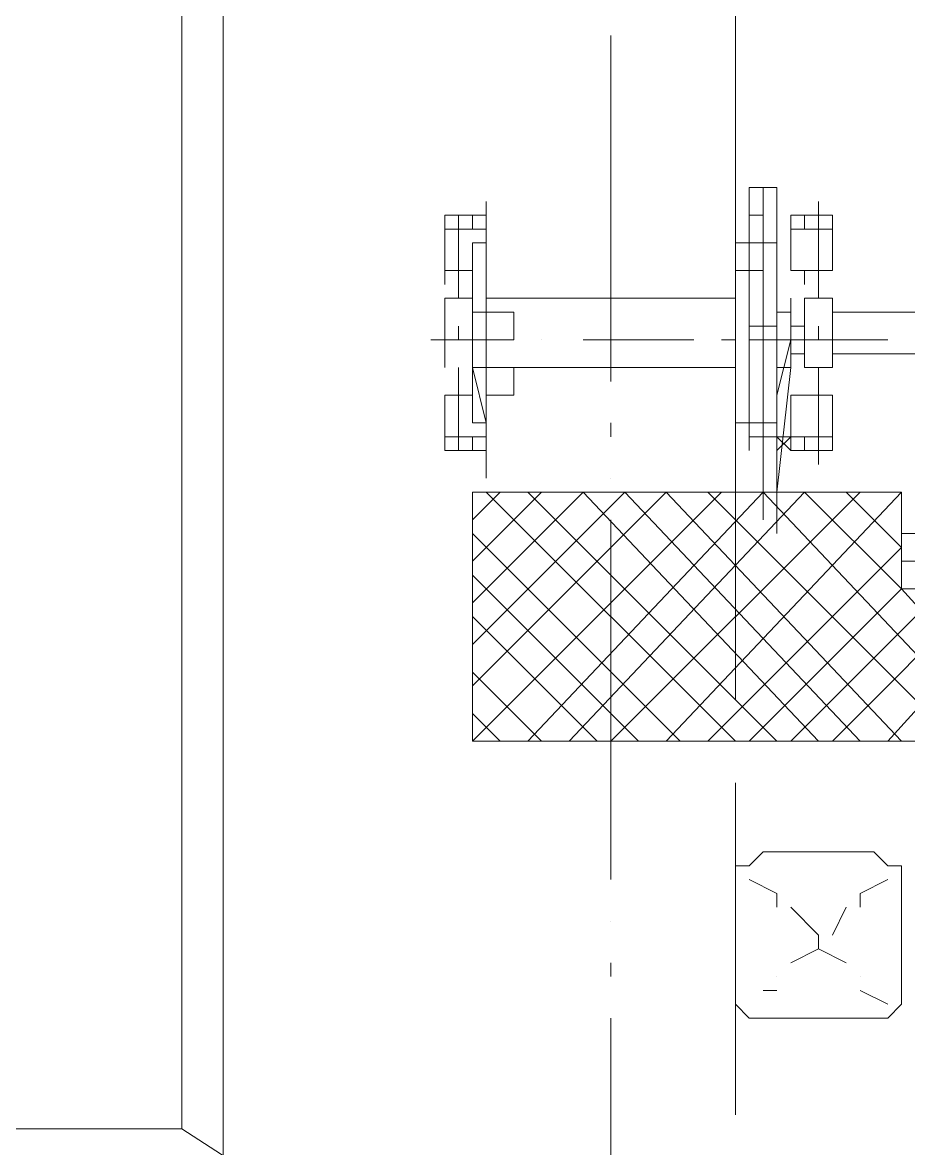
# Model space of a CAD drawing. Header units: millimetres. Extents: x -1005 to 294628, y -1154 to 182592.
# Drawn here: x 65012 to 69420, y 146817 to 152420 of the extents above; entities that cross this region are included whole.
import ezdxf

# ---------------------------------------------------------------- set-up
doc = ezdxf.new("R2010")
doc.units = ezdxf.units.MM
doc.layers.add('PDF_Geomertry', color=7, linetype='Continuous')

msp = doc.modelspace()

# ---------------------------------------------------------------- linework, layer by layer
at = {"layer": 'PDF_Geomertry', "lineweight": 5}
for points in [[(66975.1, 164133.6), (65804.2, 163375.9), (65804.2, 146914.8), (66975.1, 146157.2)], [(64151.2, 163375.9), (65804.2, 163375.9), (50307.3, 163375.9), (50307.3, 146914.8), (65804.2, 146914.8), (64151.2, 146914.8)], [(68559.2, 151116.2), (68559.2, 152838)], [(67939.3, 152355.9), (67939.3, 150634)], [(68628.1, 151598.3), (68628.1, 151598.3), (68628.1, 151460.5), (68628.1, 151391.7), (68628.1, 151460.5), (68628.1, 151460.5)], [(68628.1, 151529.4), (68628.1, 151598.3), (68628.1, 151598.3)], [(68628.1, 151598.3), (68628.1, 151322.8), (68628.1, 151598.3), (68697, 151598.3), (68697, 151529.4), (68697, 151598.3), (68697, 151460.5), (68628.1, 151460.5), (68628.1, 151460.5)], [(68697, 150978.4), (68697, 151598.3), (68697, 151460.5), (68697, 151460.5)], [(68697, 151598.3), (68765.8, 151598.3), (68765.8, 151529.4), (68765.8, 151529.4)], [(68697, 151460.5), (68697, 151598.3), (68697, 151529.4), (68697, 151598.3), (68697, 151529.4), (68697, 151598.3), (68697, 151598.3)], [(68697, 151529.4), (68697, 151598.3), (68697, 151598.3)], [(68765.8, 151529.4), (68765.8, 151598.3), (68765.8, 151322.8), (68765.8, 150909.5), (68765.8, 151322.8), (68765.8, 150427.4), (68765.8, 150427.4)], [(67319.4, 150358.5), (67112.8, 150358.5), (67250.6, 150358.5), (67250.6, 150289.7), (67112.8, 150289.7), (67319.4, 150289.7), (67319.4, 150565.2), (67319.4, 151529.4), (67319.4, 150151.9), (67319.4, 150151.9)], [(68972.4, 151529.4), (68972.4, 151047.3), (68972.4, 151391.7), (68972.4, 151391.7)], [(67319.4, 151185), (67319.4, 151460.5), (67112.8, 151460.5), (67250.6, 151460.5), (67250.6, 151391.7), (67112.8, 151391.7), (67112.8, 151460.5), (67112.8, 151185), (67112.8, 151185)], [(67181.7, 151047.3), (67181.7, 151391.7), (67181.7, 151047.3), (67181.7, 151460.5)], [(68628.1, 151460.5), (68628.1, 151460.5), (68628.1, 151391.7)], [(68697, 151460.5), (68697, 151322.8), (68628.1, 151322.8), (68628.1, 151322.8)], [(68765.8, 151460.5), (68765.8, 151460.5), (68765.8, 151391.7)], [(68765.8, 151460.5), (68765.8, 151460.5), (68765.8, 151391.7)], [(68765.8, 151460.5), (68765.8, 151460.5), (68765.8, 151391.7)], [(68765.8, 151391.7), (68765.8, 151460.5)], [(68834.7, 151391.7), (69041.3, 151391.7), (69041.3, 151460.5), (68903.6, 151460.5), (68903.6, 151391.7), (69041.3, 151391.7)], [(69041.3, 151185), (69041.3, 151185), (69041.3, 151460.5), (68834.7, 151460.5), (68834.7, 151185)], [(67319.4, 151391.7), (67112.8, 151391.7)], [(67181.7, 151391.7), (67181.7, 151391.7)], [(68972.4, 151391.7), (68972.4, 151047.3)], [(67250.6, 150909.5), (67250.6, 150978.4), (67250.6, 150909.5), (67250.6, 150978.4), (67250.6, 151322.8), (67319.4, 151322.8)], [(68559.2, 151322.8), (68628.1, 151322.8), (68628.1, 151322.8)], [(68697, 151253.9), (68697, 151322.8), (68765.8, 151322.8), (68765.8, 151253.9), (68765.8, 151322.8), (68697, 151322.8), (68697, 151322.8)], [(67319.4, 151253.9), (67319.4, 150978.4), (67319.4, 150978.4)], [(67112.8, 151185), (67112.8, 151116.2)], [(69316.8, 150840.7), (68697, 150840.7), (68697, 150771.8), (68697, 150840.7), (68765.8, 150840.7), (68628.1, 150840.7), (68697, 150840.7), (68628.1, 150840.7), (68628.1, 150909.5), (68697, 150909.5), (68697, 151185), (68697, 150909.5)], [(68903.6, 151185), (68972.4, 151185), (68834.7, 151185), (68903.6, 151185), (68903.6, 151116.2)], [(67112.8, 150702.9), (67112.8, 151047.3), (67250.6, 151047.3), (67250.6, 150702.9), (67250.6, 150978.4), (67250.6, 150978.4)], [(68559.2, 151047.3), (68559.2, 151047.3), (67388.3, 151047.3), (67319.4, 151047.3)], [(68903.6, 150702.9), (68903.6, 151047.3), (69041.3, 151047.3), (69041.3, 150702.9), (68903.6, 150702.9), (68903.6, 150771.8), (68903.6, 150978.4), (68903.6, 150978.4)], [(67112.8, 150978.4), (67112.8, 150978.4), (67112.8, 150909.5), (67112.8, 150978.4), (67112.8, 150771.8)], [(67319.4, 150978.4), (67319.4, 150978.4), (67319.4, 150978.4), (67250.6, 150978.4), (67250.6, 150978.4)], [(67319.4, 150978.4), (67319.4, 150702.9)], [(68765.8, 150978.4), (68765.8, 150978.4), (68834.7, 150978.4), (68834.7, 150978.4)], [(68765.8, 150702.9), (68765.8, 150702.9), (68765.8, 150978.4)], [(68834.7, 150978.4), (68834.7, 150702.9), (68765.8, 150083), (68765.8, 150702.9)], [(68765.8, 150978.4), (68765.8, 150978.4)], [(68903.6, 150771.8), (68903.6, 150978.4)], [(69592.3, 150771.8), (69041.3, 150771.8), (69041.3, 150978.4), (69592.3, 150978.4)], [(67181.7, 150840.7), (67181.7, 150909.5)], [(68765.8, 150840.7), (68765.8, 150427.4), (68765.8, 150840.7), (68765.8, 150909.5), (68697, 150909.5), (68697, 150909.5)], [(68903.6, 150909.5), (68834.7, 150909.5), (68834.7, 150840.7), (68903.6, 150840.7), (68903.6, 150909.5), (68834.7, 150909.5)], [(68972.4, 150840.7), (68972.4, 150909.5)], [(67043.9, 150840.7), (67457.2, 150840.7)], [(67594.9, 150840.7), (67594.9, 150840.7)], [(67801.6, 150840.7), (68352.6, 150840.7)], [(68490.3, 150840.7), (68559.2, 150840.7)], [(68628.1, 150840.7), (68628.1, 150840.7), (68628.1, 150771.8)], [(68834.7, 150840.7), (68834.7, 150840.7), (68765.8, 150565.2)], [(68834.7, 150771.8), (68903.6, 150771.8), (68903.6, 150771.8)], [(67181.7, 150289.7), (67181.7, 150702.9), (67181.7, 150358.5), (67181.7, 150702.9)], [(67319.4, 150702.9), (67319.4, 150702.9), (67319.4, 150702.9), (67250.6, 150702.9), (67250.6, 150702.9)], [(68559.2, 149049.9), (68559.2, 150702.9), (67388.3, 150702.9), (67319.4, 150702.9), (67319.4, 150702.9)], [(67319.4, 150496.3), (67319.4, 150702.9), (67319.4, 150702.9)], [(68559.2, 150702.9), (68559.2, 150702.9)], [(68765.8, 150702.9), (68765.8, 150702.9), (68834.7, 150702.9), (68834.7, 150702.9)], [(68972.4, 150220.8), (68972.4, 150702.9), (68972.4, 150358.5), (68972.4, 150702.9)], [(68697, 150634), (68697, 149945.3), (68697, 150014.2), (68697, 150014.2)], [(67112.8, 150289.7), (67112.8, 150565.2), (67112.8, 150565.2)], [(67112.8, 150565.2), (67112.8, 150565.2)], [(67319.4, 150565.2), (67319.4, 150151.9), (67319.4, 150151.9)], [(68765.8, 150289.7), (68834.7, 150358.5), (68765.8, 150358.5), (68834.7, 150289.7), (68834.7, 150565.2), (68972.4, 150565.2), (68903.6, 150565.2)], [(68903.6, 150565.2), (68903.6, 150565.2), (68834.7, 150565.2)], [(69041.3, 150358.5), (69041.3, 150289.7), (69041.3, 150565.2), (68972.4, 150565.2), (68972.4, 150565.2), (68972.4, 150565.2)], [(67939.3, 150427.4), (67939.3, 150358.5)], [(68628.1, 150358.5), (68628.1, 150358.5), (68628.1, 150427.4), (68559.2, 150427.4)], [(68628.1, 150358.5), (68628.1, 150427.4), (68628.1, 150358.5), (68628.1, 150427.4), (68697, 150427.4), (68697, 150358.5), (68697, 150289.7), (68697, 150358.5), (68628.1, 150358.5), (68628.1, 150289.7)], [(68765.8, 150427.4), (68765.8, 150427.4), (68697, 150427.4), (68697, 150427.4)], [(68697, 150427.4), (68697, 150358.5)], [(67112.8, 150289.7), (67112.8, 150358.5)], [(67181.7, 150358.5), (67181.7, 150358.5)], [(68765.8, 150358.5), (68765.8, 150358.5), (68834.7, 150358.5)], [(68834.7, 150358.5), (69041.3, 150358.5), (68903.6, 150358.5), (68903.6, 150289.7), (69041.3, 150289.7), (68834.7, 150289.7)], [(68972.4, 150358.5), (68972.4, 150358.5)], [(68765.8, 150220.8), (68765.8, 149876.4)], [(67939.3, 150151.9), (67939.3, 150151.9)], [(67250.6, 149945.3), (67388.3, 150083)], [(67250.6, 149738.7), (67594.9, 150083)], [(67250.6, 149532), (67801.6, 150083), (68972.4, 148843.3)], [(67250.6, 149325.4), (68008.2, 150083), (69179.1, 148843.3)], [(67250.6, 149118.8), (68214.8, 150083), (69385.7, 148843.3)], [(67250.6, 148843.3), (68490.3, 150083)], [(67319.4, 150083), (68559.2, 148843.3)], [(67526.1, 148843.3), (68697, 150083), (69867.8, 148843.3)], [(67526.1, 150083), (68765.8, 148843.3)], [(67732.7, 148843.3), (68903.6, 150083), (69385.7, 149600.9), (68628.1, 148843.3)], [(67939.3, 148843.3), (69179.1, 150083)], [(68214.8, 148843.3), (69385.7, 150083), (69385.7, 150014.2)], [(68421.5, 148843.3), (69385.7, 149807.5), (69110.2, 150083)], [(68421.5, 150083), (69661.2, 148843.3)], [(68765.8, 150014.2), (68765.8, 150014.2), (68765.8, 150083)], [(68765.8, 150014.2), (68765.8, 150014.2), (68765.8, 149945.3), (68765.8, 150014.2), (68765.8, 150083)], [(67939.3, 149945.3), (67939.3, 148154.5)], [(69316.8, 148843.3), (70005.6, 149600.9), (70350, 149600.9), (70350, 149945.3), (70350, 149669.8), (70281.1, 149669.8), (70005.6, 149669.8), (70005.6, 149669.8)], [(69523.5, 149738.7), (69385.7, 149738.7), (69385.7, 149876.4), (69523.5, 149876.4), (69523.5, 149945.3)], [(67250.6, 149876.4), (68283.7, 148843.3)], [(67250.6, 149669.8), (68077.1, 148843.3)], [(68834.7, 148843.3), (69592.3, 149600.9), (70350, 148843.3)], [(69041.3, 148843.3), (69798.9, 149600.9), (70556.6, 148843.3)], [(69385.7, 149600.9), (70074.5, 148843.3)], [(67250.6, 149463.2), (67870.4, 148843.3)], [(67250.6, 149187.7), (67594.9, 148843.3)], [(67250.6, 148981), (67388.3, 148843.3)], [(68559.2, 146983.7), (68559.2, 148636.7)], [(68765.8, 148016.8), (68765.8, 148085.7), (68628.1, 148154.5)], [(69179.1, 148016.8), (69179.1, 148085.7), (69316.8, 148154.5)], [(69110.2, 147741.3), (68972.4, 147810.2), (68972.4, 147879), (68834.7, 148016.8)], [(69041.3, 147879), (69110.2, 148016.8)], [(67939.3, 147947.9), (67939.3, 147947.9)], [(68834.7, 147741.3), (68972.4, 147810.2), (68972.4, 147879)], [(67939.3, 147741.3), (67939.3, 147672.4)], [(68765.8, 147672.4), (68765.8, 147672.4)], [(69179.1, 147672.4), (69179.1, 147672.4)], [(68697, 147603.5), (68765.8, 147603.5)], [(69316.8, 147534.7), (69179.1, 147603.5)], [(67939.3, 147465.8), (67939.3, 145743.9)]]:
    msp.add_lwpolyline(points, dxfattribs=at)
for points in [[(66010.8, 146708.2), (50100.7, 146708.2), (50100.7, 163582.6), (66010.8, 163582.6)], [(68697, 151598.3), (68697, 151598.3), (68697, 151322.8), (68697, 151185)], [(67319.4, 151529.4), (67319.4, 151529.4)], [(68559.2, 151529.4), (68559.2, 151529.4)], [(68559.2, 151529.4), (68559.2, 150151.9)], [(68628.1, 151460.5), (68628.1, 151460.5)], [(68628.1, 151391.7), (68628.1, 151460.5), (68628.1, 151322.8), (68628.1, 151460.5), (68628.1, 151391.7)], [(68697, 151460.5), (68697, 151460.5)], [(68765.8, 151460.5), (68765.8, 151391.7), (68765.8, 151322.8)], [(68628.1, 151391.7), (68628.1, 151322.8)], [(68765.8, 151391.7), (68765.8, 151322.8)], [(68559.2, 151322.8), (68559.2, 151185), (68697, 151185), (68697, 151322.8), (68559.2, 151322.8)], [(68559.2, 151322.8), (68628.1, 151322.8), (68559.2, 151322.8)], [(68559.2, 151322.8), (68628.1, 151322.8), (68559.2, 151322.8)], [(68559.2, 151322.8), (68628.1, 151322.8), (68559.2, 151322.8)], [(68697, 151322.8), (68697, 151322.8), (68628.1, 151322.8)], [(68628.1, 151322.8), (68628.1, 151322.8)], [(68628.1, 151322.8), (68628.1, 150909.5)], [(68765.8, 151322.8), (68765.8, 151322.8)], [(67112.8, 151185), (67181.7, 151185)], [(67181.7, 151185), (67250.6, 151185)], [(67181.7, 151116.2), (67181.7, 151185)], [(67250.6, 151116.2), (67250.6, 151185)], [(68697, 151185), (68697, 151185)], [(68697, 151185), (68697, 151185)], [(68697, 151185), (68697, 151185)], [(68697, 151185), (68697, 151185)], [(68972.4, 151116.2), (68972.4, 151185), (69041.3, 151185), (68972.4, 151185)], [(68834.7, 151047.3), (68834.7, 150702.9), (68834.7, 150978.4)], [(67112.8, 150909.5), (67112.8, 150978.4), (67112.8, 150771.8), (67112.8, 150978.4)], [(67250.6, 150978.4), (67319.4, 150978.4), (67250.6, 150978.4)], [(67319.4, 150978.4), (67250.6, 150978.4), (67319.4, 150978.4)], [(67319.4, 150978.4), (67250.6, 150978.4), (67319.4, 150978.4)], [(67319.4, 150978.4), (67250.6, 150978.4), (67319.4, 150978.4)], [(67250.6, 150978.4), (67319.4, 150978.4), (67250.6, 150978.4)], [(67250.6, 150771.8), (67250.6, 150978.4), (67250.6, 150771.8), (67250.6, 150702.9), (67250.6, 150771.8), (67250.6, 150702.9)], [(67319.4, 150978.4), (67319.4, 150840.7), (67457.2, 150840.7), (67457.2, 150978.4), (67319.4, 150978.4)], [(67319.4, 150978.4), (67319.4, 150840.7), (67457.2, 150840.7), (67457.2, 150978.4), (67319.4, 150978.4)], [(67319.4, 150978.4), (67319.4, 150840.7), (67457.2, 150840.7), (67457.2, 150978.4), (67319.4, 150978.4)], [(67319.4, 150978.4), (67319.4, 150840.7), (67457.2, 150840.7), (67457.2, 150978.4), (67319.4, 150978.4)], [(68628.1, 150978.4), (68628.1, 150702.9), (68628.1, 150702.9), (68628.1, 150978.4)], [(68697, 150978.4), (68697, 150702.9), (68697, 150702.9), (68697, 150978.4)], [(68834.7, 150978.4), (68834.7, 150978.4)], [(68628.1, 150909.5), (68628.1, 150909.5)], [(68628.1, 150427.4), (68628.1, 150840.7)], [(68697, 150151.9), (68697, 150840.7)], [(67319.4, 150427.4), (67250.6, 150427.4), (67250.6, 150702.9)], [(67250.6, 150702.9), (67319.4, 150702.9), (67250.6, 150702.9)], [(67319.4, 150702.9), (67250.6, 150702.9), (67319.4, 150702.9)], [(67319.4, 150702.9), (67250.6, 150702.9), (67319.4, 150702.9)], [(67319.4, 150702.9), (67250.6, 150702.9), (67319.4, 150702.9)], [(67250.6, 150702.9), (67319.4, 150702.9), (67250.6, 150702.9)], [(67319.4, 150702.9), (67319.4, 150565.2), (67457.2, 150565.2), (67457.2, 150702.9), (67319.4, 150702.9)], [(67319.4, 150702.9), (67319.4, 150565.2), (67457.2, 150565.2), (67457.2, 150702.9), (67319.4, 150702.9)], [(67319.4, 150702.9), (67319.4, 150565.2), (67457.2, 150565.2), (67457.2, 150702.9), (67319.4, 150702.9)], [(67319.4, 150702.9), (67319.4, 150565.2), (67457.2, 150565.2), (67457.2, 150702.9), (67319.4, 150702.9)], [(68765.8, 150634), (68765.8, 150702.9)], [(67112.8, 150565.2), (67181.7, 150565.2)], [(67181.7, 150565.2), (67250.6, 150565.2)], [(67181.7, 150565.2), (67181.7, 150565.2)], [(67250.6, 150565.2), (67250.6, 150565.2)], [(68628.1, 150427.4), (68628.1, 150427.4)], [(68697, 150358.5), (68697, 150427.4)], [(68628.1, 150358.5), (68628.1, 150358.5)], [(68765.8, 150358.5), (68697, 150358.5), (68765.8, 150358.5)], [(68765.8, 150358.5), (68765.8, 150358.5)], [(68765.8, 150358.5), (68765.8, 150289.7), (68765.8, 150358.5)], [(68765.8, 150358.5), (68765.8, 150358.5)], [(68765.8, 150358.5), (68765.8, 150358.5)], [(68765.8, 150358.5), (68765.8, 150358.5)], [(68559.2, 150151.9), (68559.2, 150151.9)], [(68697, 150151.9), (68697, 150014.2), (68697, 150151.9)], [(71727.4, 150083), (71727.4, 148843.3), (67250.6, 148843.3), (67250.6, 150083), (69385.7, 150083), (69385.7, 149600.9), (70418.8, 149600.9), (70418.8, 150083), (71727.4, 150083)], [(68765.8, 149945.3), (68765.8, 149876.4), (68765.8, 149945.3)], [(69247.9, 148292.3), (68697, 148292.3), (68628.1, 148223.4), (68559.2, 148223.4), (68559.2, 148154.5), (68559.2, 147603.5), (68559.2, 147534.7), (68628.1, 147465.8), (68697, 147465.8), (69247.9, 147465.8), (69316.8, 147465.8), (69385.7, 147534.7), (69385.7, 147603.5), (69385.7, 148154.5), (69385.7, 148223.4), (69316.8, 148223.4)]]:
    msp.add_lwpolyline(points, close=True, dxfattribs=at)

doc.saveas('drawing.dxf')
